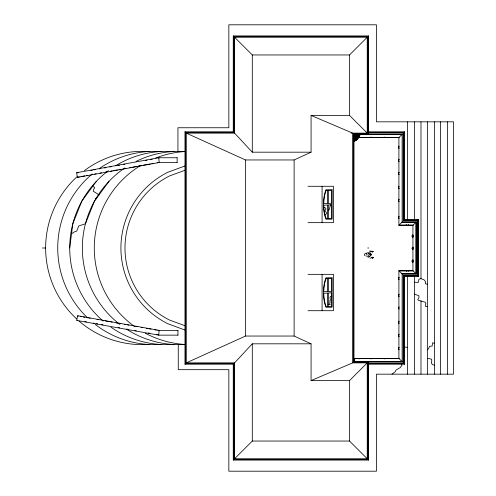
<?xml version="1.0" encoding="UTF-8"?>
<svg xmlns="http://www.w3.org/2000/svg" width="496" height="496" viewBox="0 0 496 496"><rect width="100%" height="100%" fill="white"/><g stroke="black" fill="none" stroke-linecap="round" stroke-linejoin="round"><path stroke-width="0.74" d="M353.729 138.514L356.68 136.375L355.855 134.255L354.981 135.34M353.902 136.555L356.68 136.375L355.874 134.199M372.112 251.856A2.089 1.426 0 0 1 371.901 251.689A0.88 0.601 0 0 0 371.56 251.608L371.566 251.528A0.837 0.57 0 0 1 371.566 251.311L371.578 251.267A1.035 0.707 0 0 1 371.839 251.23L372.112 251.274A0.769 0.527 0 0 1 372.304 251.342L372.843 251.336M372.341 257.759L372.552 258.063L372.155 257.92A1.035 0.806 0 0 1 371.895 257.883L371.882 257.759A0.713 0.552 0 0 1 371.882 257.511A0.88 0.682 0 0 0 372.217 257.43A2.089 1.624 0 0 1 372.434 257.232L372.484 257.35M371.281 254.665L371.299 254.733A1.004 0.322 86.5 0 0 371.405 254.684L371.287 254.293M371.467 254.764L371.51 254.646M371.882 257.548L371.882 257.585A0.837 0.651 0 0 0 371.882 257.833L371.888 257.858M371.578 251.292L371.572 251.379A0.713 0.49 0 0 0 371.566 251.608M69.719 248L72.813 223.733L81.902 201.023L96.404 181.319M354.795 138.006L354.907 137.497M357.963 135.03L357.87 135.42A2.089 0.794 -54.8 0 1 356.413 137.69A2.089 0.794 -54.8 0 1 355.229 137.597L355.322 137.206M358.397 134.621L358.286 135.129A2.678 1.017 -54.8 0 1 356.364 138.074A2.678 1.017 -54.8 0 1 354.845 137.956M370.698 255.707L370.909 254.77M369.979 254.783C369.594 254.832 369.663 253.766 369.762 255.018M366.271 254.318L366.333 255.18M370.667 255.769L370.518 255.893A1.593 1.544 -90 0 1 369.396 256.277M371.572 251.286L371.566 251.305A0.961 0.657 0 0 1 371.851 251.336L372.087 251.23M354.218 137.33L353.896 138.272L358.912 134.168L358.782 134.782A3.466 1.314 -54.8 0 1 356.295 138.589A3.466 1.314 -54.8 0 1 354.33 138.44M354.361 137.882L355 136.394M354.64 137.15L354.274 138.489A3.546 1.345 -54.8 0 0 356.289 138.638A3.546 1.345 -54.8 0 0 358.837 134.745M354.857 137.535L355.08 136.958M355.272 137.243L355.458 136.803M355.632 136.989L355.923 136.35M355.775 136.667L355.595 137.256A1.525 0.577 -54.8 0 0 356.463 137.318A1.525 0.577 -54.8 0 0 357.56 135.637M373.209 257.635L372.57 257.554L373.209 257.399M359.29 133.951L356.68 136.4L357.424 134.174L357.058 134.385M356.711 136.338L357.535 134.168A2.678 1.017 -54.8 0 0 354.931 137.702A2.678 1.017 -54.8 0 0 356.953 137.603A2.678 1.017 -54.8 0 0 358.174 134.156M330.844 204.811C329.189 206.751 330.541 209.349 328.191 210.453M354.305 136.431L353.784 137.516L355 135.352M354.187 137.342L355.979 134.497M355.037 136.977L356.599 134.714M355.415 136.822L355.669 136.363M354.764 135.21L353.97 136.45L356.599 136.313L357.839 134.05M356.655 136.412L357.728 134.466M354.962 136.4L355.471 135.637M355.632 136.363L356.599 135.098M355.892 136.35L356.86 135.216M372.88 251.714L372.229 251.646L372.887 251.503M109.033 181.319L94.538 201.023L85.442 223.733L78.746 225.978L76.7 231.099L73.47 232.277L72.751 233.337L71.641 232.928M159.383 162.502L159.247 162.502A5.072 0.558 84.9 0 1 158.819 157.74L159.049 157.988M354.745 135.197L355.644 134.025M355.21 135.476L355.886 134.602M355.446 135.619L356.004 134.887M355.917 135.904L356.246 135.47M356.097 136.016L356.339 135.699M373.283 257.498L372.614 257.61L373.271 257.436M373.252 257.529L372.632 257.697L373.265 257.746M369.291 256.736L368.77 257.374L368.77 256.389M355.644 137.212L358.695 134.001M366.389 253.425L367.387 252.52M367.238 362.867L367.238 458.75L234.583 458.75L234.583 362.867L252.29 343.815L311.073 343.815L311.073 380.568L349.531 380.568L367.238 362.867L352.668 362.867L311.073 380.568M158.9 335.147L158.757 335.147A5.072 0.564 -85 0 1 159.179 330.392L157.846 330.361M356.016 134.918L356.605 134.255M367.238 133.133L349.531 115.432L311.073 115.432L311.073 152.185L252.29 152.185L234.583 133.133L234.583 37.25L252.29 54.957L349.531 54.957L367.238 37.25L367.238 133.133L351.125 133.133M233.263 131.812L184.971 131.812L185.628 132.475L233.926 132.475L233.263 131.812L233.263 35.929L233.926 36.592L367.896 36.592L368.559 35.929L368.559 134.453L353.989 134.453L353.326 133.796L367.896 133.796L368.559 134.453M403.837 220.181L404.494 219.517L418.525 219.517L417.861 220.181L403.837 220.181L403.837 132.475L404.494 131.812L368.559 131.812M398.846 137.628L402.182 134.292M185.628 363.525L233.926 363.525L233.263 364.188L184.971 364.188L185.628 363.525L185.628 132.475M398.846 225.327L402.182 221.997M412.877 225.327L416.212 221.997M233.263 364.188L233.263 460.071L233.926 459.408L367.896 459.408L368.559 460.071L368.559 361.547L353.989 361.547L353.326 362.204L367.896 362.204L368.559 361.547M234.583 458.75L252.29 441.043L252.29 343.815M427.36 349.86L428.532 348.8L429.542 346.307L432.152 346.053L432.537 342.81L434.496 343.232M356.599 134.757L357.449 134.112M356.599 135.141L356.953 134.807M356.599 135.464L357.101 135.073M392.026 374.17L395.039 371.876L396.205 369.892L400.092 367.691L402.033 365.174L401.655 364.641M328.191 218.438L328.191 204.966L331.756 204.755L331.756 218.438L326.114 218.438L324.886 214.526C326.845 214.055 326.759 213.385 326.213 212.269C322.381 209.858 329.158 209.56 323.845 207.105L323.795 205.22L327.782 204.984L327.782 218.438M356.94 134.862L357.566 134.546M372.93 251.398L372.347 251.503M234.583 362.867L186.291 362.867L186.291 133.133L245.495 159.954L294.116 159.954L311.073 152.185M186.291 362.867L245.495 336.046L294.116 336.046L311.073 343.815M96.937 197.761L95.697 198.295L96.094 198.908M413.466 236.561L412.722 236.133L413.466 235.699M413.466 261.547L412.722 261.119L413.466 260.685M185.591 165.738L167.753 172.292A84.605 84.605 0 0 0 167.753 323.708L185.591 330.262M184.927 170.289L169.57 175.931A80.538 80.538 0 0 0 169.57 320.069L184.927 325.711M357.256 134.683L357.783 134.596L357.914 135.073M373.017 257.412L372.546 257.474A2.344 1.823 0 0 1 372.775 257.362A2.573 2.003 0 0 1 372.973 257.288L372.583 257.517M427.36 284.22L425.401 283.786L425.593 281.809L424.148 279.88L420.986 278.647L418.996 279.143L418.326 282.373L414.42 282.224M77.822 177.37A2.461 0.533 79.7 0 1 77.543 177.394A5.065 1.097 79.7 0 1 76.713 172.707L158.819 157.747L177.128 157.747M78.678 172.639L77.159 172.912A2.461 0.533 79.7 0 0 76.713 172.707M90.811 170.426L92.324 170.147M93.843 169.874L95.356 169.595M99.15 168.907L100.663 168.628M104.458 167.939L105.97 167.66M109.765 166.972L111.278 166.693M118.104 165.453L119.623 165.174M123.411 164.486L124.93 164.207M145.402 160.481L146.915 160.202M150.71 159.514L152.222 159.235M77.909 177.115L79.428 176.836M80.953 176.557L84.766 175.863M86.285 175.584L87.811 175.311M94.668 174.059L96.193 173.78M100 173.085L101.525 172.806M105.338 172.118L106.857 171.839M110.67 171.145L112.195 170.866M113.714 170.587L117.527 169.892M119.046 169.613L120.571 169.341M124.384 168.646L125.903 168.367M129.716 167.673L131.242 167.394M132.761 167.115L136.574 166.42M138.099 166.148L141.906 165.453M143.431 165.174L147.238 164.48M148.763 164.201L150.288 163.922M151.813 163.649L153.332 163.37M157.145 162.676L158.67 162.397M77.543 177.394L159.247 162.502L177.128 162.502M370.779 251.844L370.09 251.956M413.391 248.8L412.765 248.316L413.391 247.833M369.384 251.094L370.729 251.069M372.229 251.894L372.167 251.757A2.387 1.631 0 0 0 372.391 251.782A2.647 1.81 0 0 0 372.62 251.863L372.632 251.863M370.748 258.118L370.028 258.125M372.291 251.528L372.973 251.621M331.756 296.242L330.658 296.298L329.939 297.383L330.479 300.229L329.766 300.508L330.212 302.448L329.549 302.851L330.175 304.724L328.191 304.277M372.936 257.232L372.955 257.232A2.647 2.058 0 0 0 372.713 257.312M372.533 251.453L372.942 251.584M372.676 257.697L373.159 257.808M372.694 257.734L372.657 257.734A0.769 0.595 0 0 1 372.366 257.864L372.527 257.926M233.263 35.929L368.559 35.929M234.583 37.25L367.238 37.25M368.664 132.475L403.837 132.475M186.291 133.133L234.583 133.133M368.001 133.133L403.174 133.133L403.174 220.838L417.204 220.838L417.204 275.162L403.174 275.162L403.174 362.867L368.001 362.867M355.167 134.348L357.473 134.348M359.017 134.348L402.126 134.348L402.126 222.053L416.156 222.053L416.156 273.947L402.126 273.947L402.126 361.652L354.677 361.652M368.206 134.515L401.958 134.515M355.167 137.404L399.069 137.404M355.167 137.566L398.902 137.566L398.902 225.271L412.932 225.271L412.932 270.729L398.902 270.729L398.902 358.434L354.677 358.434M185.529 151.46L137.659 151.46A96.652 96.652 0 0 0 84.37 170.63M307.997 186.285L333.448 186.285L333.448 222.661L307.997 222.661M401.958 222.22L415.989 222.22L415.989 273.78L401.958 273.78M399.069 225.103L413.1 225.103M42.476 248L45.644 248M367.734 248L368.702 248M367.046 253.561C365.496 252.526 363.171 254.752 365.075 255.75M372.763 257.691L373.11 257.697M399.069 270.897L413.1 270.897M307.997 274.338L333.448 274.338L333.448 310.707L307.997 310.707M403.837 275.819L417.861 275.819L418.525 276.483L404.494 276.483L403.837 275.819L403.837 363.525L404.494 364.188L368.559 364.188M177.94 330.386L159.179 330.386L77.68 315.754A5.065 1.11 -79.8 0 0 76.855 320.441L158.757 335.147L177.94 335.147M185.56 344.54L137.659 344.54A96.652 96.652 0 0 1 78.976 321.017M354.677 358.596L399.069 358.596M368.007 361.485L401.958 361.485M368.664 363.525L403.837 363.525M252.29 441.043L349.531 441.043L367.238 458.75M233.263 460.071L368.559 460.071M427.36 358.31L431.427 359.16L431.787 359.91L431.477 363.357L432.413 364.523L434.496 365.254M404.159 346.89L407.619 347.442M80.327 316.442L81.846 316.715M83.365 316.987L84.884 317.26M88.685 317.942L90.204 318.215M97.042 319.443L98.568 319.715M102.368 320.397L103.887 320.67M105.406 320.943L109.207 321.625M110.726 321.898L112.245 322.171M116.045 322.853L117.564 323.125M119.083 323.398L120.602 323.671M124.403 324.353L125.922 324.626M127.447 324.899L128.966 325.171M135.805 326.405L137.324 326.678M141.124 327.36L142.643 327.633M146.444 328.315L147.963 328.588M149.482 328.86L151.007 329.133M154.802 329.815L156.327 330.088M84.872 321.594L86.385 321.861M93.192 323.088L94.705 323.355M96.218 323.628L97.731 323.9M101.513 324.582L103.025 324.849M118.147 327.565L119.66 327.837M126.468 329.059L127.98 329.332M134.788 330.553L136.301 330.826M148.403 332.996L149.916 333.269M156.717 334.49L158.23 334.763M427.36 306.757L425.301 306.224L425.866 303.614L425.221 302.188L418.388 300.328L417.756 299.553L419.008 297.519L418.829 295.74L414.42 294.054M372.26 251.59L372.694 251.726M311.073 115.432L352.668 133.133L352.668 362.867M92.671 186.391L94.271 187.079L94.717 187.829L93.632 189.342L93.26 191.245L99.064 194.872M367.648 256.965L366.55 256.159M372.403 257.951L372.192 257.833A0.961 0.75 0 0 1 371.882 257.79M369.291 252.979L368.77 252.495L368.77 253.394M412.877 270.673L416.212 274.003M398.846 270.673L402.182 274.003M398.846 358.372L402.182 361.708M357.74 134.658L357.87 134.813A2.015 0.763 -54.8 0 1 356.308 137.807A2.015 0.763 -54.8 0 1 355.725 136.4A2.089 0.794 -54.8 0 1 357.976 134.8A2.089 0.794 -54.8 0 1 356.295 137.863A2.089 0.794 -54.8 0 1 355.688 136.406A2.015 0.763 -54.8 0 1 357.926 134.856M357.56 135.179L357.517 135.668A1.457 0.552 -54.8 0 1 356.717 137.039A1.457 0.552 -54.8 0 1 355.768 137.516L358.341 134.267L358.348 134.67M371.299 254.367L371.436 254.808A1.618 0.521 86.5 0 1 371.256 254.888M447.38 121.83L447.38 374.17M440.429 121.83L440.429 374.17M434.496 121.83L434.496 374.17M427.36 121.83L427.36 374.17M420.986 121.83L420.986 278.647M420.986 300.818L420.986 374.17M418.525 219.517L418.525 276.483M417.861 220.181L417.861 275.819M414.42 121.83L414.42 220.236M414.42 275.869L414.42 374.17M407.619 121.83L407.619 220.131M407.619 275.869L407.619 374.17M404.494 131.812L404.494 219.517M404.494 276.483L404.494 364.188M367.896 36.592L367.896 133.796M367.896 362.204L367.896 459.408M355.167 134.292L355.167 137.628M354.677 358.372L354.677 361.708M353.989 134.453L353.989 361.547M353.326 133.796L353.326 362.204M349.531 54.957L349.531 115.432M349.531 380.568L349.531 441.043M328.191 190.514L328.191 203.434L331.756 203.23L331.756 190.514L326.114 190.514L325.481 192.25A19.666 7.88 90 0 0 323.845 201.847L323.795 203.695L327.782 203.459L327.782 190.514M328.191 278.56L328.191 291.487L331.756 291.282L331.756 278.56L326.114 278.56L325.481 280.302A19.666 7.88 90 0 0 323.845 289.893L323.795 291.741L327.782 291.512L327.782 278.56M328.191 306.485L328.191 293.012L331.756 292.807L331.756 306.485L326.114 306.485L325.481 304.749A19.666 7.88 -90 0 1 323.845 295.151L323.795 293.266L327.782 293.037L327.782 306.485M322.084 186.285L322.084 222.661M322.084 274.338L322.084 310.707M294.116 159.954L294.116 336.046M252.29 54.957L252.29 152.185M245.495 159.954L245.495 336.046M233.926 36.592L233.926 132.475M233.926 363.525L233.926 459.408M184.971 131.812L184.971 364.188M178.262 344.54L178.262 369.675L228.842 369.675L228.842 471.2L376.433 471.2L376.433 374.17L453.524 374.17L453.524 121.83L376.433 121.83L376.433 24.8L228.842 24.8L228.842 127.751L177.94 127.751L177.94 151.46M177.94 330.305L177.94 335.228M177.128 157.66L177.128 162.589M76.682 318.965A96.652 96.652 0 0 1 77.252 176.514M185.529 344.497A96.652 96.652 0 0 1 145.235 333.169M134.862 326.728A96.652 96.652 0 0 1 139.946 165.887M155.713 157.995A96.652 96.652 0 0 1 185.529 151.503M149.736 344.54A96.652 96.652 0 0 1 95.226 324.434M87.643 317.917A96.652 96.652 0 0 1 92.225 173.984M99.566 168.392A96.652 96.652 0 0 1 149.736 151.46M161.727 344.54A96.652 96.652 0 0 1 110.93 327.168M103.044 321.017A96.652 96.652 0 0 1 108.444 170.63M115.388 165.887A96.652 96.652 0 0 1 161.727 151.46M174.363 344.54A96.652 96.652 0 0 1 126.734 329.301M119.846 324.434A96.652 96.652 0 0 1 124.825 167.958M136.04 161.423A96.652 96.652 0 0 1 174.363 151.46M77.68 315.754A2.461 0.539 -79.8 0 1 78.046 316.033A4.718 1.035 -79.8 0 1 78.021 316.367M77.308 320.236A2.461 0.539 -79.8 0 1 76.855 320.441M324.886 214.526A19.666 7.88 -90 0 1 323.845 207.105M358.974 134.18A3.546 1.345 -54.8 0 1 356.649 138.415A3.546 1.345 -54.8 0 1 354.336 138.533A3.546 1.345 -54.8 0 1 356.661 134.298A3.466 1.314 -54.8 0 0 354.386 138.483A3.466 1.314 -54.8 0 0 356.649 138.365A3.466 1.314 -54.8 0 0 358.924 134.23M359.873 134.98A5.692 2.158 -54.8 0 1 354.014 141.168M359.817 134.937A5.692 2.158 -54.8 0 1 353.952 141.124M359.761 134.174A4.917 1.86 -54.8 0 1 357.064 138.793A4.917 1.86 -54.8 0 1 353.865 140.399M353.877 137.541A4.917 1.86 -54.8 0 1 355.83 134.379M359.699 134.137A4.917 1.86 -54.8 0 1 357.008 138.75A4.917 1.86 -54.8 0 1 353.803 140.356M359.842 134.993A5.636 2.139 -54.8 0 1 354.039 141.118M359.346 134.466A4.259 1.612 -54.8 0 1 354.677 139.959A4.259 1.612 -54.8 0 1 355.942 134.639M359.284 134.428A4.259 1.612 -54.8 0 1 356.587 138.787A4.259 1.612 -54.8 0 1 353.902 139.481M359.786 134.949A5.636 2.139 -54.8 0 1 353.977 141.081M357.87 135.42A2.015 0.763 -54.8 0 1 356.419 137.634A2.015 0.763 -54.8 0 1 355.279 137.553M371.882 257.585A0.849 0.657 0 0 0 372.229 257.498A2.17 1.686 0 0 1 372.446 257.281M371.566 251.528A0.849 0.583 0 0 1 371.913 251.602A2.17 1.482 0 0 0 372.13 251.788M368.646 256.01A1.593 1.544 -90 0 1 370.01 253.177M406.261 271.002A1.221 1.221 0 0 1 408.375 271.002M406.441 271.107A1.017 1.017 0 0 1 407.055 270.63M408.041 270.897A1.017 1.017 0 0 1 408.202 271.107M408.518 224.793A1.24 1.24 0 0 1 406.125 224.793M408.202 224.979A1.017 1.017 0 0 1 408.041 225.19M407.582 225.457A1.017 1.017 0 0 1 406.441 224.979M412.901 237.324A1.24 1.24 0 0 1 412.901 234.937M412.957 237.113A1.017 1.017 0 0 1 412.957 235.147M412.901 262.316A1.24 1.24 0 0 1 412.901 259.923M412.957 262.099A1.017 1.017 0 0 1 412.957 260.133M412.951 249.469A1.19 1.19 0 0 1 412.951 247.163M412.994 249.302A1.017 1.017 0 0 1 412.994 247.33M384.753 137.138A1.221 1.221 0 0 1 384.121 137.138M371.436 137.138A1.221 1.221 0 0 1 370.803 137.138M359.687 137.138A1.221 1.221 0 0 1 359.054 137.138M398.976 174.499A1.24 1.24 0 0 1 398.976 172.354M399.088 174.307A1.017 1.017 0 0 1 398.716 173.935M398.716 172.918A1.017 1.017 0 0 1 399.088 172.546M398.976 201.419A1.24 1.24 0 0 1 398.976 199.28M399.088 201.233A1.017 1.017 0 0 1 398.61 200.613M398.61 200.086A1.017 1.017 0 0 1 399.088 199.466M398.734 134.732A1.221 1.221 0 0 1 400.458 134.732M399.33 134.614A1.017 1.017 0 0 1 399.857 134.614M398.976 218.352A1.24 1.24 0 0 1 398.976 216.206M399.088 218.159A1.017 1.017 0 0 1 398.61 217.546M398.61 217.019A1.017 1.017 0 0 1 399.088 216.399M398.976 188.728A1.24 1.24 0 0 1 398.976 186.589M399.088 188.542A1.017 1.017 0 0 1 398.716 188.17M398.716 187.153A1.017 1.017 0 0 1 399.088 186.775M398.976 148.273A1.24 1.24 0 0 1 398.976 146.128M399.088 148.081A1.017 1.017 0 0 1 398.61 147.467M398.877 146.481A1.017 1.017 0 0 1 399.088 146.32M398.976 161.392A1.24 1.24 0 0 1 398.976 159.247M399.088 161.2A1.017 1.017 0 0 1 398.877 161.039M398.61 160.053A1.017 1.017 0 0 1 399.088 159.439M399.001 279.391A1.19 1.19 0 0 1 399.001 277.326M399.088 279.242A1.017 1.017 0 0 1 398.61 278.622M398.61 278.095A1.017 1.017 0 0 1 399.088 277.481M399.001 296.323A1.19 1.19 0 0 1 399.001 294.258M399.088 296.174A1.017 1.017 0 0 1 398.716 295.796M398.716 294.779A1.017 1.017 0 0 1 399.088 294.407M399.001 309.014A1.19 1.19 0 0 1 399.001 306.95M399.088 308.859A1.017 1.017 0 0 1 398.61 308.245M398.61 307.718A1.017 1.017 0 0 1 399.088 307.098M398.982 323.268A1.221 1.221 0 0 1 398.982 321.154M399.088 323.094A1.017 1.017 0 0 1 398.716 322.722M398.716 321.706A1.017 1.017 0 0 1 399.088 321.334M398.982 336.381A1.221 1.221 0 0 1 398.982 334.267M399.088 336.201A1.017 1.017 0 0 1 398.61 335.587M398.61 335.06A1.017 1.017 0 0 1 399.088 334.44M398.982 349.494A1.221 1.221 0 0 1 398.982 347.38M399.088 349.32A1.017 1.017 0 0 1 398.716 348.948M398.716 347.932A1.017 1.017 0 0 1 399.088 347.56M384.121 358.862A1.221 1.221 0 0 1 384.753 358.862M370.803 358.85A1.24 1.24 0 0 1 371.442 358.85M359.054 358.85A1.24 1.24 0 0 1 359.693 358.85M370.766 253.487L370.779 254.398L370.766 253.487M332.06 189.751L325.984 189.751A20.429 8.184 -90 0 0 325.984 219.201L332.06 219.201L332.06 189.751M332.06 277.797L325.984 277.797A20.429 8.184 -90 0 0 325.984 307.247L332.06 307.247L332.06 277.797M372.49 251.739L372.229 251.646A2.344 1.6 0 0 0 372.415 251.708A2.573 1.755 0 0 0 372.657 251.788L372.49 251.739M355.7 134.063A5.692 2.158 -54.8 0 0 354.032 136.487A5.636 2.139 -54.8 0 1 355.713 134.087M356.395 137.454A1.525 0.577 -54.8 0 0 357.622 135.216A1.525 0.577 -54.8 0 0 355.948 136.394A1.525 0.577 -54.8 0 0 356.395 137.454M356.407 137.404A1.457 0.552 -54.8 0 0 357.579 135.272A1.457 0.552 -54.8 0 0 355.985 136.388A1.457 0.552 -54.8 0 0 356.407 137.404"/></g></svg>
